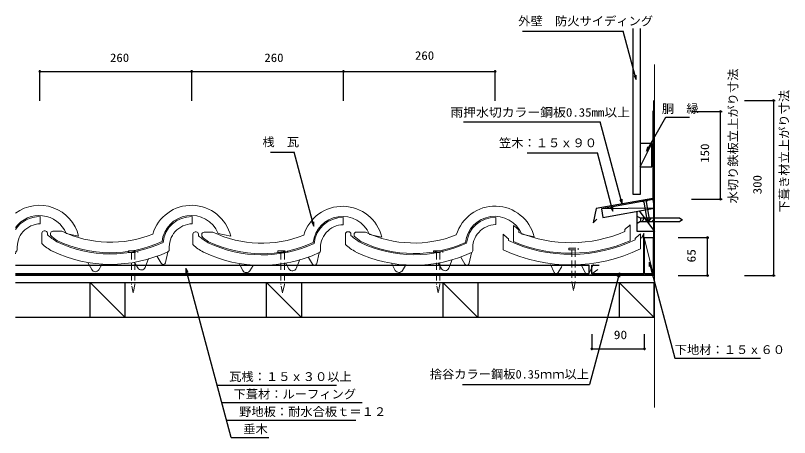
# Model space of a CAD drawing. Units: millimetres, scale not verified. Extents: x -662 to 664, y -357 to 366.
import ezdxf
from ezdxf.enums import TextEntityAlignment as Align

# ---------------------------------------------------------------- set-up
doc = ezdxf.new("R2010")
doc.units = ezdxf.units.MM
doc.header["$LTSCALE"] = 10
doc.linetypes.add('DASHED1', pattern=[1.8, 1.2, -0.6])
doc.linetypes.add('DASHED3', pattern=[4, 3, -1])
doc.layers.add('0-0_LAYER001', color=4, linetype='Continuous', lineweight=18)
doc.layers.add('0-1_ADD_LINE', color=7, linetype='Continuous')
doc.styles.add('ＭＳ ゴシック', font='')
doc.styles.get('ＭＳ ゴシック').set_extended_font_data('MS Gothic')

msp = doc.modelspace()

# ---------------------------------------------------------------- linework, layer by layer
at = {"layer": '0-0_LAYER001', "color": 2}
for p, q in [((395.82, 59.46), (395.82, 343.88)), ((407.82, 343.88), (407.82, 59.46)), ((-620.6, 272.48), (-620.6, 219.98)), ((-620.6, 269.98), (-360.6, 269.98)), ((-360.6, 272.48), (-360.6, 219.98)), ((-360.6, 269.98), (-100.6, 269.98)), ((-100.6, 272.48), (-100.6, 219.98)), ((-100.6, 269.98), (159.4, 269.98)), ((159.4, 272.48), (159.4, 219.98)), ((638.75, 220.45), (586.25, 220.45)), ((636.25, -79.55), (636.25, 220.45)), ((429.44, 52.6), (429.44, 202.6)), ((547.9, 201.42), (495.4, 201.42)), ((545.4, 51.42), (545.4, 201.42)), ((427.82, 147.01), (407.82, 107.01)), ((407.82, 59.46), (395.82, 59.46)), ((332.04, 35.43), (429.44, 52.6)), ((341.2, 35.01), (429.83, 50.64)), ((411.61, 47.43), (420.38, 48.97)), ((414.45, 46.31), (411.61, 47.43)), ((414.45, 46.31), (419.14, 19.72)), ((418.1, 46.95), (420.38, 48.97)), ((418.1, 46.95), (422.79, 20.36)), ((547.9, 51.42), (495.4, 51.42)), ((332.04, 35.43), (327.34, 11.06)), ((341.2, 35.01), (343.8, 20.24)), ((343.8, 20.24), (432.44, 35.87)), ((402.44, -4.13), (402.44, 30.58)), ((432.44, -4.13), (405.94, 31.2)), ((327.34, 11.06), (333.22, 17.18)), ((402.44, 9.87), (402.44, 21.87)), ((408.44, 18.87), (402.44, 21.87)), ((408.44, 12.87), (408.44, 18.87)), ((432.44, 18.87), (408.44, 18.87)), ((411.32, 12.87), (414.79, 18.87)), ((417.05, 12.87), (420.51, 18.87)), ((419.14, 19.72), (422.58, 11.48)), ((422.58, 11.48), (422.79, 20.36)), ((422.77, 12.87), (426.23, 18.87)), ((428.49, 12.87), (431.95, 18.87)), ((432.44, 11.62), (432.44, 20.12)), ((402.44, 9.87), (408.44, 12.87)), ((432.44, 12.87), (408.44, 12.87)), ((402.44, -4.13), (432.44, -4.13)), ((413.91, -7.16), (409.88, -15.45)), ((413.91, -76.55), (413.91, -7.16)), ((414.88, -14.55), (429.88, -14.55)), ((429.88, -14.55), (429.88, -76.5)), ((525.53, -14.55), (473.03, -14.55)), ((523.03, -79.55), (523.03, -14.55)), ((319.88, -61.55), (-662.47, -61.55)), ((-620.6, -61.55), (-619.96, -61.55)), ((-360.6, -61.55), (-359.96, -61.55)), ((-100.6, -61.55), (-99.96, -61.55)), ((159.4, -61.55), (160.04, -61.55)), ((319.88, -61.55), (319.88, -76.55)), ((319.88, -76.55), (-662.47, -76.55)), ((431.44, -79.55), (-662.47, -79.55)), ((-370.88, -67.29), (-293.27, -356.92)), ((324.88, -76.55), (335.19, -69.1)), ((324.88, -76.55), (413.91, -76.55)), ((525.53, -79.55), (473.03, -79.55)), ((638.75, -79.55), (586.25, -79.55)), ((431.44, -91.55), (-662.47, -91.55)), ((-534.56, -91.55), (-474.56, -151.55)), ((-232.56, -91.55), (-172.56, -151.55)), ((69.44, -91.55), (129.44, -151.55)), ((371.44, -91.55), (431.44, -151.55)), ((431.44, -151.55), (-662.47, -151.55)), ((324.88, -207.54), (324.88, -180.04)), ((414.88, -207.54), (414.88, -180.04)), ((324.88, -205.04), (414.88, -205.04)), ((-317.37, -266.98), (-112.55, -266.98)), ((-309.98, -296.96), (-68.37, -296.96)), ((-300.44, -327.06), (-79.5, -327.06)), ((-293.27, -356.92), (-228.63, -356.92))]:
    msp.add_line(p, q, dxfattribs=at)
at = {"layer": '0-0_LAYER001', "color": 3}
msp.add_line((432.44, 281.81), (432.44, -305.31), dxfattribs=at)
at = {"layer": '0-0_LAYER001', "color": 2, "linetype": 'DASHED3'}
for q in [(430.94, 220.45), (-662.47, -78.05)]:
    msp.add_line((430.94, -78.05), q, dxfattribs=at)
at = {"layer": '0-0_LAYER001'}
for p, q in [((-620.28, 21.41), (-620.28, 9.28)), ((-359.85, 21.44), (-359.85, 9.31)), ((-100.94, 19.77), (-100.94, 7.64)), ((160.17, 20.08), (160.17, 7.95)), ((190.56, 6.39), (190.56, -21.26)), ((390.56, 7.25), (390.56, -19.8)), ((-617.35, -6.94), (-617.35, -24.76)), ((-611.89, -2.94), (-613.35, -2.94)), ((-607.89, -6.94), (-607.89, -9.59)), ((-602.35, -7.54), (-602.35, -10.39)), ((-598.35, -3.54), (-583.03, -3.54)), ((-554.26, -11.87), (-575.55, -7.22)), ((-358.44, -8.61), (-358.44, -26.43)), ((-352.98, -4.61), (-354.44, -4.61)), ((-348.98, -8.61), (-348.98, -11.26)), ((-343.44, -9.21), (-343.44, -12.06)), ((-339.44, -5.21), (-324.11, -5.21)), ((-293.83, -11.85), (-315.12, -7.19)), ((-97.33, -8.29), (-97.33, -26.12)), ((-91.87, -4.29), (-93.33, -4.29)), ((-87.87, -8.29), (-87.87, -10.95)), ((-82.33, -8.9), (-82.33, -11.75)), ((-78.33, -4.9), (-63, -4.9)), ((-34.92, -13.52), (-56.21, -8.86)), ((173.06, -8.78), (173.06, -35.34)), ((199.56, -1.06), (199.56, -5.51)), ((226.19, -13.21), (204.9, -8.55)), ((381.56, -0.32), (381.56, -4.1)), ((408.06, -7.89), (408.06, -33.72)), ((182.06, -16.56), (182.06, -19.68)), ((399.06, -15.79), (399.06, -18.08)), ((-661.8, -39.15), (-662.47, -42.27)), ((-401.37, -39.13), (-405.27, -57.16)), ((-440.35, -65.43), (-434.4, -50.39)), ((-412.71, -58.49), (-419.63, -46.77)), ((-181.43, -67.1), (-175.49, -52.06)), ((-153.79, -60.16), (-160.71, -48.44)), ((-142.45, -40.8), (-146.35, -58.83)), ((79.68, -66.79), (85.62, -51.75)), ((107.32, -59.85), (100.4, -48.13)), ((118.66, -40.49), (114.76, -58.52)), ((-531.87, -69.17), (-538.43, -57.02)), ((-519.74, -69.5), (-514.31, -60.64)), ((-452.86, -66.46), (-458.52, -57.02)), ((-272.95, -70.84), (-279.52, -58.69)), ((-260.82, -71.17), (-255.39, -62.31)), ((-193.95, -68.13), (-199.61, -58.69)), ((-11.84, -70.53), (-18.41, -58.38)), ((0.28, -70.86), (5.72, -62)), ((67.16, -67.82), (61.5, -58.38)), ((260.15, -74.16), (253.82, -60.28)), ((267.25, -74.5), (273.38, -63.92)), ((313.35, -74.52), (307.95, -63.47)), ((320.49, -74.62), (327.97, -60.28))]:
    msp.add_line(p, q, dxfattribs=at)
at = {"layer": '0-0_LAYER001', "color": 2, "linetype": 'DASHED1'}
for p, q in [((475.44, 18.87), (432.44, 18.87)), ((480.44, 15.87), (475.44, 18.87)), ((475.44, 12.87), (480.44, 15.87)), ((475.44, 12.87), (432.44, 12.87))]:
    msp.add_line(p, q, dxfattribs=at)
at = {"layer": '0-0_LAYER001', "color": 1}
msp.add_line((414.88, -16.5), (429.88, -76.5), dxfattribs=at)
at = {"layer": '0-0_LAYER001', "color": 1, "linetype": 'DASHED1'}
for p, q in [((290.38, -35.63), (290.38, -90.77)), ((296.38, -35.63), (296.38, -90.52)), ((-463.76, -39.86), (-463.76, -95.01)), ((-457.76, -39.86), (-457.76, -94.76)), ((-207.76, -39.86), (-207.76, -95.01)), ((-201.76, -39.86), (-201.76, -94.76)), ((58.62, -39.86), (58.62, -95.01)), ((64.62, -39.86), (64.62, -94.76)), ((293.33, -105.03), (290.38, -90.77)), ((296.38, -90.52), (293.33, -105.03)), ((-460.81, -109.27), (-463.76, -95.01)), ((-457.76, -94.76), (-460.81, -109.27)), ((-204.81, -109.27), (-207.76, -95.01)), ((-201.76, -94.76), (-204.81, -109.27)), ((61.57, -109.27), (58.62, -95.01)), ((64.62, -94.76), (61.57, -109.27))]:
    msp.add_line(p, q, dxfattribs=at)
at = {"layer": '0-0_LAYER001', "color": 2}
for points in [[(401.06, 256.36), (378.81, 339.42), (206.31, 339.42)], [(401.06, 263.86), (401.06, 256.36), (397.31, 262.86)], [(418.35, 133.52), (451.91, 191.65), (492.41, 191.65)], [(376.67, 43.6), (339.05, 183.99), (105.05, 183.99)], [(423.65, 138.82), (418.35, 133.52), (420.29, 140.76)], [(-151.32, 5.34), (-185.28, 132.07), (-225.78, 132.07)], [(361.12, 30.6), (334.31, 130.66), (214.31, 130.66)], [(429.83, 50.64), (432.44, 35.87), (341.2, 35.01)], [(376.67, 51.1), (376.67, 43.6), (372.92, 50.1)], [(361.12, 38.1), (361.12, 30.6), (357.37, 37.1)], [(-151.32, 12.84), (-151.32, 5.34), (-155.07, 11.84)], [(429.88, -76.5), (414.88, -76.5), (414.88, -14.55)], [(422.81, -63.84), (422.81, -56.34), (426.56, -62.83)], [(422.81, -56.34), (466.88, -220.8), (613.88, -220.8)], [(-370.88, -74.79), (-370.88, -67.29), (-367.13, -73.78)], [(372.36, -74.87), (321.07, -266.29), (103.57, -266.29)], [(368.61, -81.36), (372.36, -74.87), (372.36, -82.37)]]:
    msp.add_lwpolyline(points, dxfattribs=at)
for points in [[(427.82, 147.01), (407.82, 147.01), (407.82, 107.01), (427.82, 107.01)], [(-474.56, -151.55), (-534.56, -151.55), (-534.56, -91.55), (-474.56, -91.55)], [(-172.56, -151.55), (-232.56, -151.55), (-232.56, -91.55), (-172.56, -91.55)], [(129.44, -151.55), (69.44, -151.55), (69.44, -91.55), (129.44, -91.55)], [(431.44, -151.55), (371.44, -151.55), (371.44, -91.55), (431.44, -91.55)]]:
    msp.add_lwpolyline(points, close=True, dxfattribs=at)
at = {"layer": '0-0_LAYER001', "color": 1, "linetype": 'DASHED1'}
for points in [[(-468.76, -36.86), (-452.76, -36.86), (-452.76, -39.86)], [(-468.76, -36.86), (-468.76, -39.86), (-452.76, -39.86)], [(-212.76, -36.86), (-196.76, -36.86), (-196.76, -39.86)], [(-212.76, -36.86), (-212.76, -39.86), (-196.76, -39.86)], [(53.62, -36.86), (69.62, -36.86), (69.62, -39.86)], [(53.62, -36.86), (53.62, -39.86), (69.62, -39.86)], [(285.38, -32.63), (301.38, -32.63), (301.38, -35.63)], [(285.38, -32.63), (285.38, -35.63), (301.38, -35.63)]]:
    msp.add_lwpolyline(points, dxfattribs=at)
at = {"layer": '0-0_LAYER001', "color": 2}
for centre in [(-620.6, 269.98), (-360.6, 269.98), (-360.6, 269.98), (-100.6, 269.98), (-100.6, 269.98), (159.4, 269.98), (636.25, 220.45), (545.4, 201.42), (545.4, 51.42), (523.03, -14.55), (523.03, -79.55), (636.25, -79.55), (324.88, -205.04), (414.88, -205.04)]:
    msp.add_circle(centre, 1.7, dxfattribs=at)
at = {"layer": '0-0_LAYER001'}
for centre, radius, start, end in [((-621.48, -28.37), 69.21, 13.79135, 126.31485), ((-361.05, -28.35), 69.21, 13.79135, 163.33506), ((-102.14, -30.02), 69.21, 13.79135, 163.33506), ((158.97, -29.71), 69.21, 13.79135, 163.33506), ((-621.88, -26.89), 50.33, 23.01118, 143.7664), ((-621.88, -26.89), 48.33, 88.10985, 147.13958), ((-361.45, -26.87), 50.33, 23.01118, 173.62688), ((-361.45, -26.87), 48.33, 88.10985, 174.95909), ((-102.53, -28.54), 50.33, 23.01118, 173.62688), ((-102.53, -28.54), 48.33, 88.10985, 174.95909), ((158.58, -28.22), 50.33, 23.01118, 173.62688), ((158.58, -28.22), 48.33, 88.10985, 174.95909), ((-619.28, -30.96), 40.25, 91.42239, 185.22383), ((-358.85, -30.93), 40.25, 91.42239, 185.22383), ((-99.94, -32.6), 40.25, 91.42239, 185.22383), ((161.17, -32.29), 40.25, 91.42239, 185.22383), ((290.08, 117.52), 149.18, 228.1534, 232.6409), ((290.08, 117.52), 149.18, 307.82102, 312.33986), ((-613.35, -6.94), 4, 90, 180), ((-611.89, -6.94), 4, 0, 90), ((-508.03, 108.57), 154.7, 229.79872, 237.31521), ((-598.35, -7.54), 4, 90, 180), ((-550.46, 41.87), 73.65, 225.20484, 236.85618), ((-499.52, 172.14), 194.52, 244.57801, 291.77512), ((-354.44, -8.61), 4, 90, 180), ((-352.98, -8.61), 4, 0, 90), ((-249.12, 106.9), 154.7, 229.79872, 237.31521), ((-339.44, -9.21), 4, 90, 180), ((-291.55, 40.2), 73.65, 225.20484, 236.85618), ((-240.61, 170.47), 194.52, 244.57801, 291.77512), ((-93.33, -8.29), 4, 90, 180), ((-91.87, -8.29), 4, 0, 90), ((11.99, 107.21), 154.7, 229.79872, 237.31521), ((-78.33, -8.9), 4, 90, 180), ((-30.44, 40.51), 73.65, 225.20484, 236.85618), ((20.5, 170.78), 194.52, 244.57801, 291.77512), ((290.08, 117.52), 172.18, 227.18297, 231.1423), ((288.87, 210.79), 234.01, 247.56479, 293.24524), ((290.08, 117.52), 172.18, 309.26612, 313.25088), ((-561.56, 33.96), 81.01, 226.46691, 242.05489), ((-499.52, 172.14), 214.52, 244.57801, 294.78533), ((-499.52, 172.14), 212.52, 244.57801, 294.47764), ((-302.64, 32.29), 81.01, 226.46691, 242.05489), ((-240.61, 170.47), 214.52, 244.57801, 294.78533), ((-240.61, 170.47), 212.52, 244.57801, 294.47764), ((-41.53, 32.61), 81.01, 226.46691, 242.05489), ((20.5, 170.78), 214.52, 244.57801, 294.78533), ((20.5, 170.78), 212.52, 244.57801, 294.47764), ((288.87, 210.79), 254.01, 245.13487, 295.7091), ((288.87, 210.79), 252.01, 247.03975, 293.79819), ((-759.95, 172.12), 232.52, 294.78527, 295.00637), ((-663.35, -34.98), 4, 295.00637, 5.22384), ((-499.52, 172.14), 232.52, 244.57801, 295.00637), ((-402.92, -34.96), 4, 295.00637, 5.22384), ((-240.61, 170.47), 232.52, 244.57801, 295.00637), ((-144, -36.63), 4, 295.00637, 5.22384), ((20.5, 170.78), 232.52, 244.57801, 295.00637), ((117.1, -36.32), 4, 295.00637, 5.22384), ((288.87, 210.79), 272.01, 244.80213, 295.98798), ((-446.86, -62.86), 7, 210.96375, 338.42869), ((-409.26, -56.46), 4, 210.54757, 342.1399), ((-150.35, -58.13), 4, 210.54757, 342.1399), ((110.76, -57.82), 4, 210.54757, 342.1399), ((-525.71, -65.84), 7, 208.39301, 328.49573), ((-266.79, -67.51), 7, 208.39301, 328.49573), ((-187.94, -64.53), 7, 210.96375, 338.42869), ((-5.68, -67.2), 7, 208.39301, 328.49573), ((73.17, -64.22), 7, 210.96375, 338.42869), ((263.79, -72.5), 4, 204.53772, 329.93141), ((316.94, -72.77), 4, 206.00334, 332.44718)]:
    msp.add_arc(centre, radius, start, end, dxfattribs=at)
at = {"layer": '0-1_ADD_LINE'}
for p, q in [((206.31, 339.42), (378.81, 339.42)), ((401.06, 256.36), (378.81, 339.42)), ((407.82, 343.88), (407.82, 147.01)), ((-620.6, 219.98), (-620.6, 272.48)), ((-620.6, 269.98), (159.4, 269.98)), ((-360.6, 219.98), (-360.6, 272.48)), ((-100.6, 219.98), (-100.6, 272.48)), ((159.4, 219.98), (159.4, 272.48)), ((430.94, -78.05), (430.94, 220.45)), ((586.25, 220.45), (638.75, 220.45)), ((636.25, 220.45), (636.25, -79.55)), ((429.44, 202.6), (429.44, 52.6)), ((495.4, 201.42), (547.9, 201.42)), ((545.4, 51.42), (545.4, 201.42)), ((418.35, 133.52), (451.91, 191.65)), ((451.91, 191.65), (492.41, 191.65)), ((105.05, 183.99), (339.05, 183.99)), ((376.67, 43.6), (339.05, 183.99)), ((407.82, 107.01), (427.82, 147.01)), ((-225.78, 132.07), (-185.28, 132.07)), ((-151.32, 5.34), (-185.28, 132.07)), ((214.31, 130.66), (334.31, 130.66)), ((361.12, 30.6), (334.31, 130.66)), ((495.4, 51.42), (547.9, 51.42)), ((432.44, 35.87), (341.2, 35.01)), ((405.94, 31.2), (432.44, -4.13)), ((408.44, 18.87), (402.44, 21.87)), ((475.44, 18.87), (408.44, 18.87)), ((408.44, 12.87), (402.44, 9.87)), ((413.91, -7.16), (409.88, -15.45)), ((413.91, -76.55), (413.91, -7.16)), ((473.03, -14.55), (525.53, -14.55)), ((523.03, -77.85), (523.03, -14.55)), ((422.81, -56.34), (422.81, -63.84)), ((422.81, -56.34), (426.4, -62.55)), ((422.81, -56.34), (466.88, -220.8)), ((319.88, -76.55), (-662.47, -76.55)), ((-662.47, -78.05), (430.94, -78.05)), ((431.44, -79.55), (-662.47, -79.55)), ((-370.88, -67.29), (-367.13, -73.78)), ((372.36, -74.87), (321.07, -266.29)), ((413.91, -76.55), (324.88, -76.55)), ((473.03, -79.55), (525.53, -79.55)), ((586.25, -79.55), (638.75, -79.55)), ((-662.47, -91.55), (431.44, -91.55)), ((-534.56, -151.55), (-534.56, -91.55)), ((-534.56, -91.55), (-474.56, -151.55)), ((-474.56, -151.55), (-474.56, -91.55)), ((-232.56, -151.55), (-232.56, -91.55)), ((-232.56, -91.55), (-172.56, -151.55)), ((-172.56, -91.55), (-172.56, -151.55)), ((69.44, -91.55), (69.44, -151.55)), ((129.44, -151.55), (69.44, -91.55)), ((129.44, -91.55), (129.44, -151.55)), ((371.44, -91.55), (371.44, -151.55)), ((371.44, -91.55), (431.44, -151.55)), ((431.44, -151.55), (431.44, -91.55)), ((431.44, -151.55), (-662.47, -151.55)), ((414.88, -206.74), (414.88, -180.04)), ((324.88, -206.74), (324.88, -205.04)), ((466.88, -220.8), (613.88, -220.8)), ((-317.37, -266.98), (-112.55, -266.98)), ((103.57, -266.29), (321.07, -266.29)), ((-309.33, -296.96), (-68.37, -296.96)), ((-300.44, -327.06), (-79.5, -327.06)), ((-293.27, -356.92), (-228.63, -356.92))]:
    msp.add_line(p, q, dxfattribs=at)
for points in [[(407.82, 107.01), (427.82, 107.01), (427.82, 147.01), (407.82, 147.01), (407.82, 59.46), (395.82, 59.46), (395.82, 343.88)], [(397.31, 262.86), (401.06, 256.36), (401.06, 263.86)], [(420.29, 140.76), (418.35, 133.52), (423.65, 138.82)], [(429.44, 52.6), (332.04, 35.43), (327.34, 11.06), (333.22, 17.18)], [(372.92, 50.1), (376.67, 43.6), (376.67, 51.1)], [(420.38, 48.97), (418.1, 46.95), (422.79, 20.36), (422.58, 11.48), (419.14, 19.72), (414.45, 46.31), (411.61, 47.43)], [(357.37, 37.1), (361.12, 30.6), (361.12, 38.1)], [(432.44, -4.13), (402.44, -4.13), (402.44, 30.58)], [(408.44, 18.87), (408.44, 12.87), (475.44, 12.87)], [(475.44, 18.87), (480.44, 15.87), (475.44, 12.87)], [(-155.07, 11.84), (-151.32, 5.34), (-151.32, 12.84)], [(414.88, -14.55), (429.88, -14.55), (429.88, -76.5)], [(428.21, -76.5), (414.88, -76.5), (414.88, -16.5)], [(-662.47, -61.55), (319.88, -61.55), (319.88, -76.55)], [(324.88, -76.55), (324.88, -62.37), (324.88, -61.59), (337.36, -61.59)], [(-293.27, -356.92), (-370.88, -67.29), (-370.88, -74.79)], [(368.61, -81.36), (372.36, -74.87), (372.36, -82.37)], [(324.88, -180.04), (324.88, -205.04), (414.88, -205.04)]]:
    msp.add_lwpolyline(points, dxfattribs=at)
msp.add_lwpolyline([(432.44, 35.87), (429.83, 50.64), (341.2, 35.01), (343.8, 20.24)], close=True, dxfattribs=at)

# ---------------------------------------------------------------- texts
at = {"layer": '0-0_LAYER001', "color": 7, "style": 'ＭＳ ゴシック'}
for s, width, p in [('外壁\u3000防火サイディング', 1.05, (198.82, 344.61)), ('260', 1.1, (-500.62, 281.88)), ('260', 1.1, (-236.18, 281.88)), ('260', 1.1, (21.84, 285.73)), ('胴\u3000縁', 1.05, (444.84, 194.54)), ('雨押水切カラー鋼板0.35mm以上', 1.1, (82.53, 188.28)), ('桟\u3000瓦', 1.05, (-239.48, 137.47)), ('笠木：１５ｘ９０', 1.05, (165.8, 135.97)), ('90', 1.15, (362.43, -192.76)), ('下地材：１５ｘ６０', 1.05, (466.88, -218.3)), ('\u3000瓦桟：１５ｘ３０以上', 1.05, (-317.37, -264.48)), ('\u3000捨谷カラー鋼板0.35ｍｍ以上', 1.05, (26.2, -260.3)), ('\u3000下葺材：ルーフィング', 1.05, (-309.98, -294.46)), ('\u3000野地板：耐水合板ｔ＝１２', 1.05, (-300.44, -324.56)), ('\u3000垂木', 1.05, (-293.27, -354.42))]:
    msp.add_text(s, height=14.66, dxfattribs=dict(at, width=width)).set_placement(p, align=Align.BOTTOM_LEFT)
for s, width, p in [('水切り鉄板立上がり寸法', 1.05, (578.71, 44.06)), ('下葺き材立上がり寸法', 1.05, (666.27, 28.61)), ('150', 1.1, (530.18, 113.71)), ('300', 1.1, (620.04, 59.8)), ('65', 1.15, (507.08, -57.02))]:
    msp.add_text(s, height=14.66, rotation=90, dxfattribs=dict(at, width=width)).set_placement(p, align=Align.BOTTOM_LEFT)

doc.saveas('drawing.dxf')
